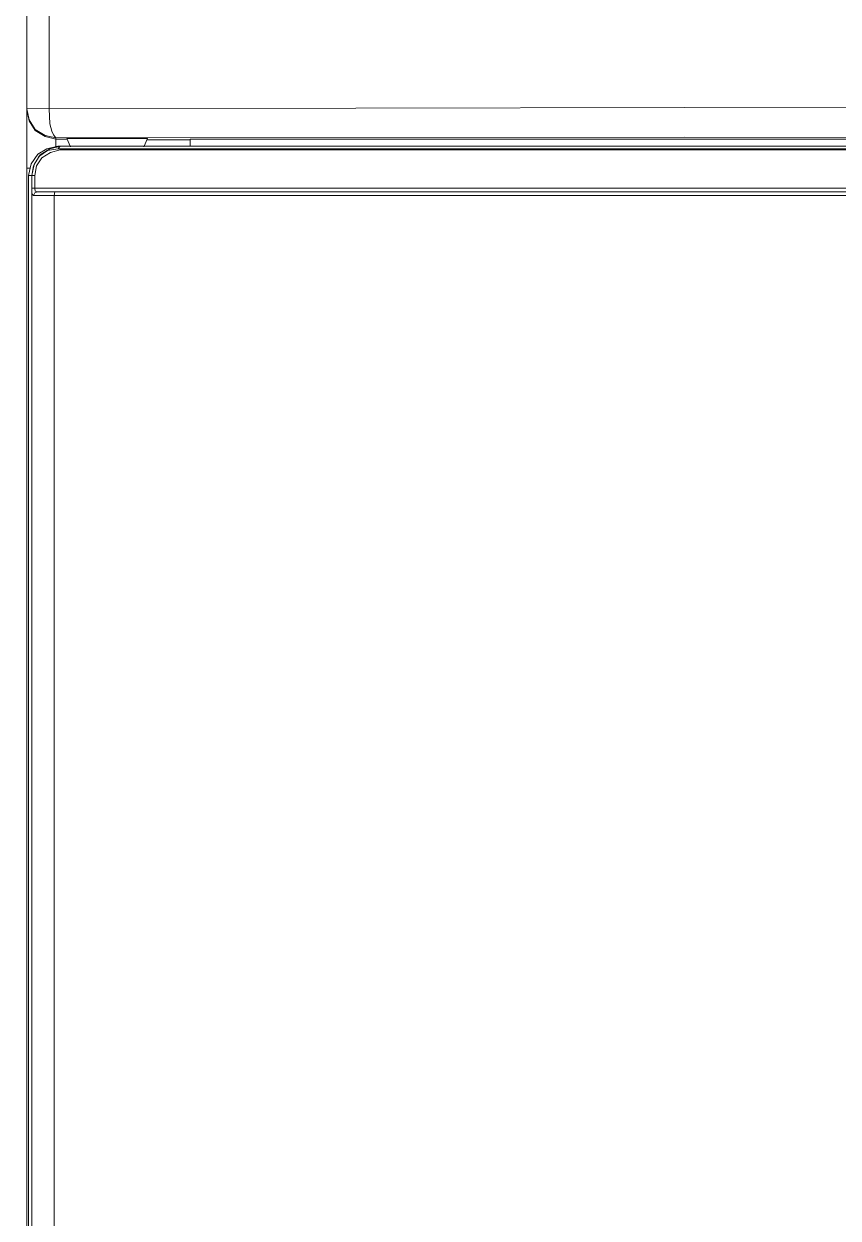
# Model space of a CAD drawing. Header units: millimetres. Extents: x 33157 to 59611, y -29750 to 1750.
# Drawn here: x 53348.84 to 53371.24, y -3138.14 to -3105.3 of the extents above; entities that cross this region are included whole.
import ezdxf

# ---------------------------------------------------------------- set-up
doc = ezdxf.new("R2010")
doc.units = ezdxf.units.MM
doc.layers.add('layer 1', color=7, linetype='Continuous', lineweight=18)

msp = doc.modelspace()

# ---------------------------------------------------------------- linework, layer by layer
at = {"layer": 'layer 1', "lineweight": 9}
for p, q in [((53348.924, -3043.274), (53348.924, -3207.671)), ((53349.54, -3043.274), (53349.54, -3107.638)), ((53349.723, -3108.437), (53349.723, -3108.686)), ((53353.42, -3108.47), (53353.42, -3108.67)), ((53349.84, -3108.736), (53349.84, -3108.77)), ((53348.974, -3109.469), (53348.974, -3164.662)), ((53349.058, -3109.469), (53349.058, -3170.171)), ((53349.141, -3109.469), (53349.141, -3109.818)), ((53349.673, -3110.018), (53349.673, -3170.171))]:
    msp.add_line(p, q, dxfattribs=at)
for points in [[(53367.023, -3107.605), (53367.023, -3107.605), (53348.924, -3107.638), (53348.924, -3107.638)], [(53348.991, -3107.971), (53348.991, -3107.971), (53348.924, -3107.671), (53348.924, -3107.671)], [(53367.023, -3107.605), (53367.023, -3107.605), (53385.121, -3107.638), (53385.121, -3107.638)], [(53349.723, -3108.47), (53349.723, -3108.47), (53349.424, -3108.404), (53349.424, -3108.404)], [(53349.773, -3108.67), (53349.773, -3108.67), (53384.305, -3108.67), (53384.305, -3108.67)], [(53367.023, -3108.42), (53367.023, -3108.42), (53349.723, -3108.437), (53349.723, -3108.437)], [(53350.023, -3108.47), (53350.023, -3108.47), (53349.723, -3108.47), (53349.723, -3108.47)], [(53349.79, -3108.736), (53349.79, -3108.736), (53349.823, -3108.686), (53349.823, -3108.686)], [(53349.823, -3108.686), (53349.823, -3108.686), (53349.857, -3108.67), (53349.857, -3108.67)], [(53352.238, -3108.453), (53352.238, -3108.453), (53350.023, -3108.453), (53350.023, -3108.453)], [(53350.023, -3108.453), (53350.023, -3108.453), (53350.123, -3108.686), (53350.123, -3108.686)], [(53352.138, -3108.686), (53352.138, -3108.686), (53352.238, -3108.453), (53352.238, -3108.453)], [(53352.238, -3108.487), (53352.238, -3108.487), (53353.42, -3108.487), (53353.42, -3108.487)], [(53384.322, -3108.47), (53384.322, -3108.47), (53353.42, -3108.47), (53353.42, -3108.47)], [(53384.322, -3108.437), (53384.322, -3108.437), (53367.023, -3108.42), (53367.023, -3108.42)], [(53349.84, -3108.736), (53349.84, -3108.736), (53384.205, -3108.736), (53384.205, -3108.736)], [(53384.205, -3108.77), (53384.205, -3108.77), (53349.84, -3108.77), (53349.84, -3108.77)], [(53349.79, -3108.736), (53349.79, -3108.736), (53349.773, -3108.736), (53349.773, -3108.736)], [(53349.79, -3108.736), (53349.79, -3108.736), (53349.84, -3108.736), (53349.84, -3108.736)], [(53348.924, -3109.269), (53348.924, -3109.269), (53349.007, -3109.269), (53349.007, -3109.269)], [(53348.974, -3109.469), (53348.974, -3109.469), (53349.141, -3109.469), (53349.141, -3109.469)], [(53349.107, -3110.018), (53349.107, -3110.018), (53384.938, -3110.018), (53384.938, -3110.018)], [(53349.141, -3109.818), (53349.141, -3109.818), (53384.988, -3109.818), (53384.988, -3109.818)], [(53349.207, -3109.918), (53349.207, -3109.918), (53384.855, -3109.918), (53384.855, -3109.918)], [(53349.058, -3109.818), (53349.058, -3109.818), (53349.141, -3109.818), (53349.141, -3109.818)], [(53349.69, -3109.918), (53349.69, -3109.918), (53349.673, -3110.018), (53349.673, -3110.018)]]:
    msp.add_open_spline(points, degree=3, dxfattribs=at)
for points, knots in [([(53348.924, -3107.638), (53348.924, -3107.638), (53348.991, -3107.937), (53348.991, -3107.937), (53348.991, -3107.937), (53349.157, -3108.204), (53349.157, -3108.204), (53349.157, -3108.204), (53349.424, -3108.37), (53349.424, -3108.37), (53349.424, -3108.37), (53349.723, -3108.437), (53349.723, -3108.437)], [0, 0, 0, 0, 152132.065825, 152132.065825, 152132.065825, 304264.13165, 304264.13165, 304264.13165, 456396.197475, 456396.197475, 456396.197475, 608528.263301, 608528.263301, 608528.263301, 608528.263301]), ([(53349.723, -3108.437), (53349.723, -3108.437), (53349.657, -3108.354), (53349.657, -3108.354), (53349.657, -3108.354), (53349.607, -3108.254), (53349.607, -3108.254), (53349.607, -3108.254), (53349.557, -3108.054), (53349.557, -3108.054), (53349.557, -3108.054), (53349.54, -3107.638), (53349.54, -3107.638)], [0, 0, 0, 0, 152134.033471, 152134.033471, 152134.033471, 304268.066943, 304268.066943, 304268.066943, 456402.100414, 456402.100414, 456402.100414, 608536.133885, 608536.133885, 608536.133885, 608536.133885]), ([(53348.991, -3107.971), (53348.991, -3107.971), (53349.157, -3108.237), (53349.157, -3108.237), (53349.157, -3108.237), (53349.424, -3108.404), (53349.424, -3108.404)], [0, 0, 0, 0, 171567.118008, 171567.118008, 171567.118008, 343134.236017, 343134.236017, 343134.236017, 343134.236017]), ([(53349.857, -3108.67), (53349.857, -3108.67), (53349.557, -3108.736), (53349.557, -3108.736), (53349.557, -3108.736), (53349.29, -3108.903), (53349.29, -3108.903), (53349.29, -3108.903), (53349.124, -3109.169), (53349.124, -3109.169), (53349.124, -3109.169), (53349.058, -3109.469), (53349.058, -3109.469)], [0, 0, 0, 0, 152133.896224, 152133.896224, 152133.896224, 304267.792448, 304267.792448, 304267.792448, 456401.688672, 456401.688672, 456401.688672, 608535.584896, 608535.584896, 608535.584896, 608535.584896]), ([(53349.773, -3108.67), (53349.773, -3108.67), (53349.474, -3108.736), (53349.474, -3108.736), (53349.474, -3108.736), (53349.224, -3108.886), (53349.224, -3108.886)], [0, 0, 0, 0, 171568.984102, 171568.984102, 171568.984102, 343137.968204, 343137.968204, 343137.968204, 343137.968204]), ([(53348.974, -3109.469), (53348.974, -3109.469), (53349.041, -3109.152), (53349.041, -3109.152), (53349.041, -3109.152), (53349.224, -3108.886), (53349.224, -3108.886)], [0, 0, 0, 0, 171568.521056, 171568.521056, 171568.521056, 343137.042112, 343137.042112, 343137.042112, 343137.042112]), ([(53349.058, -3109.469), (53349.058, -3109.469), (53349.107, -3109.203), (53349.107, -3109.203), (53349.107, -3109.203), (53349.257, -3108.953), (53349.257, -3108.953), (53349.257, -3108.953), (53349.49, -3108.786), (53349.49, -3108.786), (53349.49, -3108.786), (53349.773, -3108.736), (53349.773, -3108.736)], [0, 0, 0, 0, 152133.944247, 152133.944247, 152133.944247, 304267.888494, 304267.888494, 304267.888494, 456401.832741, 456401.832741, 456401.832741, 608535.776988, 608535.776988, 608535.776988, 608535.776988]), ([(53349.84, -3108.77), (53349.84, -3108.77), (53349.574, -3108.836), (53349.574, -3108.836), (53349.574, -3108.836), (53349.34, -3108.986), (53349.34, -3108.986), (53349.34, -3108.986), (53349.191, -3109.203), (53349.191, -3109.203), (53349.191, -3109.203), (53349.141, -3109.469), (53349.141, -3109.469)], [0, 0, 0, 0, 152134.194452, 152134.194452, 152134.194452, 304268.388904, 304268.388904, 304268.388904, 456402.583355, 456402.583355, 456402.583355, 608536.777807, 608536.777807, 608536.777807, 608536.777807]), ([(53349.058, -3109.818), (53349.058, -3109.818), (53349.058, -3109.935), (53349.058, -3109.935), (53349.058, -3109.935), (53349.074, -3109.985), (53349.074, -3109.985), (53349.074, -3109.985), (53349.107, -3110.018), (53349.107, -3110.018)], [0, 0, 0, 0, 158085.453601, 158085.453601, 158085.453601, 316170.907203, 316170.907203, 316170.907203, 474256.360804, 474256.360804, 474256.360804, 474256.360804]), ([(53349.207, -3109.918), (53349.207, -3109.918), (53349.141, -3109.951), (53349.141, -3109.951), (53349.141, -3109.951), (53349.107, -3110.018), (53349.107, -3110.018)], [0, 0, 0, 0, 171570.27486, 171570.27486, 171570.27486, 343140.549721, 343140.549721, 343140.549721, 343140.549721]), ([(53349.141, -3109.818), (53349.141, -3109.818), (53349.157, -3109.901), (53349.157, -3109.901), (53349.157, -3109.901), (53349.207, -3109.918), (53349.207, -3109.918)], [0, 0, 0, 0, 171570.204663, 171570.204663, 171570.204663, 343140.409326, 343140.409326, 343140.409326, 343140.409326])]:
    msp.add_open_spline(points, degree=3, knots=knots, dxfattribs=at)

doc.saveas('drawing.dxf')
